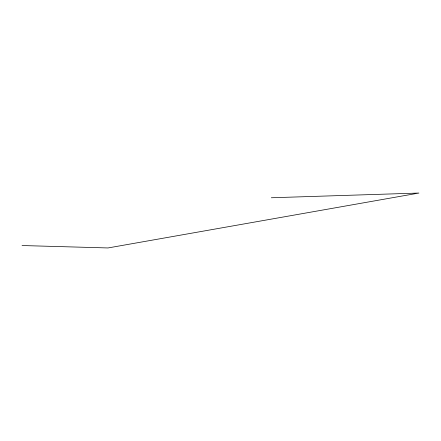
<?xml version="1.0" encoding="UTF-8"?>
<svg xmlns="http://www.w3.org/2000/svg" width="441" height="441" viewBox="0 0 441 441"><rect width="100%" height="100%" fill="white"/><g stroke="black" fill="none" stroke-linecap="round" stroke-linejoin="round"><path stroke-width="0.66" d="M271.314 197.761L418.95 193.048L107.995 247.952L22.05 245.538"/></g></svg>
